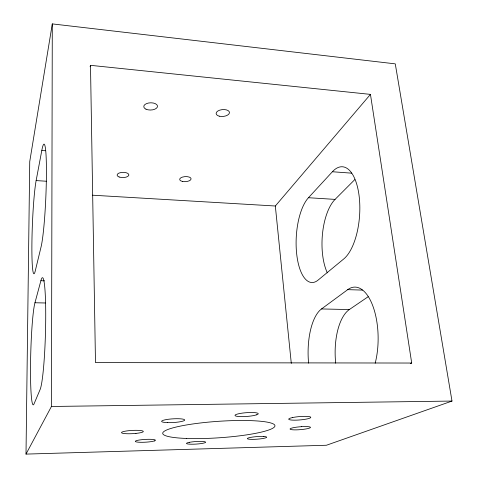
<?xml version="1.0" encoding="UTF-8"?>
<svg xmlns="http://www.w3.org/2000/svg" width="478" height="478" viewBox="0 0 478 478"><rect width="100%" height="100%" fill="white"/><g stroke="black" fill="none" stroke-linecap="round" stroke-linejoin="round"><path stroke-width="0.72" d="M26.003 454.1L51.445 406.479L52.293 23.9L395.276 63.861L451.997 401.066L326.42 445.251L26.003 454.1L29.738 161.588L52.293 23.9M41.801 150.474A53.064 4.099 -87.5 0 1 46.408 175.157A53.064 4.099 -87.5 0 1 41.12 246.672L35.264 270.924A49.109 3.531 -87.7 0 1 31.907 243.726A49.109 3.531 -87.7 0 1 36.137 180.588L41.801 150.474L45.488 150.743M90.127 66.771L90.491 65.325L370.45 94.381L411.701 363.041L410.351 363.674M40.881 280.729A56.553 4.631 -88.3 0 1 45.709 319.244A56.553 4.631 -88.3 0 1 40.11 389.54L33.986 404.006A52.305 3.938 -88.4 0 1 30.532 365.389A52.305 3.938 -88.4 0 1 34.96 302.759L40.881 280.729L44.556 280.837M291.299 363.4L275.328 206.006L370.45 94.381M332.389 171.751A47.716 20.5 -86 0 1 359.044 195.365A47.716 20.5 -86 0 1 343.724 258.968L318.121 280.078A44.484 17.913 -86.9 0 1 296.76 254.643A44.484 17.913 -86.9 0 1 308.459 197.719L332.389 171.751L351.665 173.161M327.316 272.842A44.036 19.15 -86.8 0 1 335.066 199.392L354.837 179.555M308.591 363.137A47.119 19.747 89.1 0 1 321.503 308.949L347.715 289.656L362.491 290.086M321.503 308.949L349.34 309.553L368.162 296.724M51.445 406.479L451.997 401.066M411.701 363.041L95.486 362.599L90.491 65.325M34.96 302.759L45.332 302.986M92.427 195.197L275.328 206.006M36.137 180.588L46.396 181.234M308.459 197.719L335.066 199.392M347.715 289.656A50.531 22.86 89.4 0 1 372.804 305.86A50.531 22.86 89.4 0 1 375.188 363.208M335.699 363.172A46.617 21.086 88.8 0 1 349.34 309.553M256.626 414.814L254.762 415.334A11.669 1.888 -4.2 0 1 235.415 415.884L234.985 415.424A11.669 1.888 -4.2 0 1 249.636 412.52A11.669 1.888 -4.2 0 1 256.626 414.814M292.351 417.593L290.451 418.089A11.102 1.691 -4.7 0 0 298.995 420.013L301.845 419.75A11.102 1.691 -4.7 0 0 309.63 416.702A11.102 1.691 -4.7 0 0 292.351 417.593M154.316 440.955L152.835 441.331A10.086 1.398 -3.2 0 1 136.941 442.031A10.086 1.398 -3.2 0 1 142.187 439.652L144.798 439.437A10.086 1.398 -3.2 0 1 153.814 439.581A10.086 1.398 -3.2 0 1 154.316 440.955M189.246 442.347L187.729 442.712A9.59 1.279 -3.7 0 0 193.548 444.205A9.59 1.279 -3.7 0 0 205.624 442.228L205.331 441.911A9.59 1.279 -3.7 0 0 198.561 441.421A9.59 1.279 -3.7 0 0 189.246 442.347M135.943 433.403L133.195 433.63A10.91 1.625 -3 0 1 121.711 432.285A10.91 1.625 -3 0 1 137.222 430.331L139.612 430.451A10.91 1.625 -3 0 1 135.943 433.403M301.522 426.675L298.822 426.896A10.265 1.446 -4.7 0 0 290.761 428.437A10.265 1.446 -4.7 0 0 292.249 429.752L294.149 429.865A10.265 1.446 -4.7 0 0 309.75 427.989A10.265 1.446 -4.7 0 0 301.522 426.675M263.826 436.486L261.813 436.426A9.662 1.291 -4.2 0 0 252.109 437.137A9.662 1.291 -4.2 0 0 247.371 438.625L247.741 438.929A9.662 1.291 -4.2 0 0 261.89 438.661A9.662 1.291 -4.2 0 0 263.826 436.486M167.694 422.642L165.263 422.498A11.586 1.858 -3.4 0 1 167.139 419.445A11.586 1.858 -3.4 0 1 184.287 419.535L184.717 419.989A11.586 1.858 -3.4 0 1 167.694 422.642M186.348 438.451A56.249 8.24 -3.9 0 0 274.707 426.597A56.249 8.24 -3.9 0 0 195.442 423.604A56.249 8.24 -3.9 0 0 186.348 438.451M145.981 109.181A6.883 3.621 -1.7 0 0 157.352 107.06A6.883 3.621 -1.7 0 0 148.568 103.009A6.883 3.621 -1.7 0 0 145.981 109.181M182.536 181.455A5.736 2.527 -3.3 0 0 191.11 178.85A5.736 2.527 -3.3 0 0 182.5 177.075A5.736 2.527 -3.3 0 0 182.536 181.455M219.217 116.172A6.698 3.442 -5.1 0 0 229.464 112.724A6.698 3.442 -5.1 0 0 219.689 110.167A6.698 3.442 -5.1 0 0 219.217 116.172M119.153 177.009A5.891 2.629 -1 0 0 128.779 175.366A5.891 2.629 -1 0 0 121.03 172.51A5.891 2.629 -1 0 0 119.153 177.009"/></g></svg>
